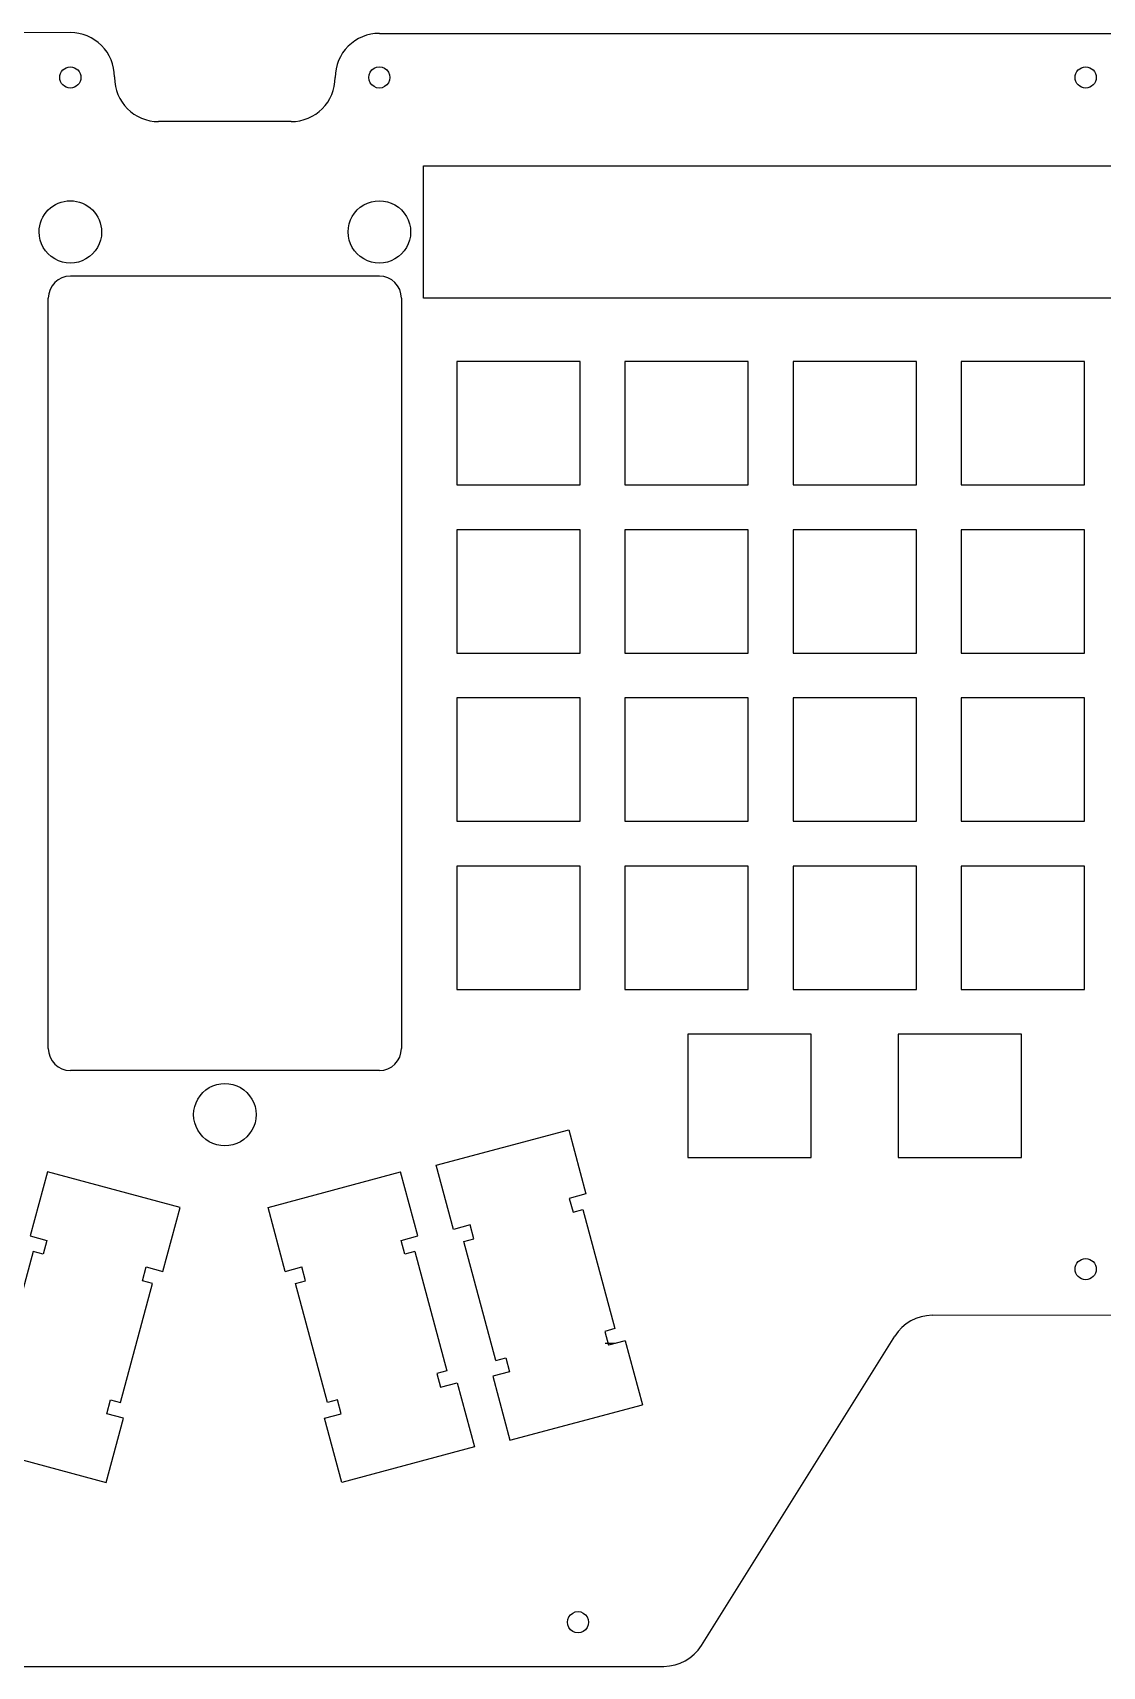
# Model space of a CAD drawing. Header units: millimetres. Extents: x 17 to 398, y -205 to -20.
# Drawn here: x 180.7 to 301.9, y -204.6 to -19.6 of the extents above; entities that cross this region are included whole.
import ezdxf

# ---------------------------------------------------------------- set-up
doc = ezdxf.new("R2010")
doc.units = ezdxf.units.MM
doc.layers.get('0').update_dxf_attribs({"linetype": 'CONTINUOUS'})

msp = doc.modelspace()

# ---------------------------------------------------------------- linework, layer by layer
for p, q in [((185, -19.57), (22.5, -19.65)), ((220, -19.65), (392.5, -19.65)), ((190, -24.57), (190, -24.65)), ((215, -24.65), (215, -24.65)), ((210, -29.65), (195, -29.65)), ((220, -47.15), (185, -47.15)), ((182.5, -89.65), (182.5, -49.65)), ((222.5, -49.65), (222.5, -89.65)), ((182.5, -134.65), (182.5, -89.65)), ((222.5, -89.65), (222.5, -134.65)), ((220, -137.15), (185, -137.15)), ((226.44, -147.88), (241.46, -143.86)), ((241.46, -143.86), (243.4, -151.12)), ((228.39, -155.15), (226.44, -147.88)), ((207.4, -152.65), (222.41, -148.62)), ((224.36, -155.89), (222.41, -148.62)), ((243.4, -151.12), (241.51, -151.63)), ((241.51, -151.63), (241.94, -153.2)), ((209.34, -159.91), (207.4, -152.65)), ((241.94, -153.2), (243.06, -152.9)), ((243.06, -152.9), (246.68, -166.39)), ((230.28, -154.64), (228.39, -155.15)), ((230.7, -156.21), (230.28, -154.64)), ((222.47, -156.39), (224.36, -155.89)), ((222.89, -157.96), (222.47, -156.39)), ((229.57, -156.51), (230.7, -156.21)), ((233.18, -170.01), (229.57, -156.51)), ((224.02, -157.66), (222.89, -157.96)), ((224.02, -157.66), (227.63, -171.16)), ((209.34, -159.91), (211.23, -159.4)), ((210.52, -161.28), (211.65, -160.97)), ((211.65, -160.97), (211.23, -159.4)), ((214.14, -174.77), (210.52, -161.28)), ((282.62, -164.88), (392.5, -164.65)), ((246.68, -166.39), (245.55, -166.7)), ((245.55, -166.7), (245.97, -168.27)), ((246.73, -168.06), (245.56, -168.06)), ((247.86, -167.76), (245.97, -168.27)), ((247.86, -167.76), (249.81, -175.02)), ((256.47, -202.3), (278.39, -167.23)), ((233.18, -170.01), (234.31, -169.71)), ((234.31, -169.71), (234.74, -171.28)), ((227.63, -171.16), (226.5, -171.46)), ((226.5, -171.46), (226.93, -173.03)), ((234.74, -171.28), (232.85, -171.78)), ((232.85, -171.78), (234.79, -179.04)), ((226.93, -173.03), (228.82, -172.52)), ((228.82, -172.52), (230.76, -179.79)), ((215.27, -174.47), (214.14, -174.77)), ((215.69, -176.04), (215.27, -174.47)), ((234.79, -179.04), (249.81, -175.02)), ((213.8, -176.55), (215.69, -176.04)), ((215.75, -183.81), (213.8, -176.55)), ((230.76, -179.79), (215.75, -183.81)), ((152.77, -204.65), (252.23, -204.65))]:
    msp.add_line(p, q)
for points in [[(340, -34.65), (340, -49.65), (225, -49.65), (225, -34.65)], [(242.73, -70.81), (242.73, -56.84), (228.76, -56.84), (228.76, -70.81)], [(247.81, -70.81), (261.78, -70.81), (261.78, -56.84), (247.81, -56.84)], [(280.83, -70.81), (280.83, -56.84), (266.86, -56.84), (266.86, -70.81)], [(299.88, -56.84), (285.91, -56.84), (285.91, -70.81), (299.88, -70.81)], [(228.76, -89.86), (242.73, -89.86), (242.73, -75.89), (228.76, -75.89)], [(261.78, -89.86), (261.78, -75.89), (247.81, -75.89), (247.81, -89.86)], [(266.86, -75.89), (266.86, -89.86), (280.83, -89.86), (280.83, -75.89)], [(299.88, -89.86), (299.88, -75.89), (285.91, -75.89), (285.91, -89.86)], [(242.73, -94.94), (228.76, -94.94), (228.76, -108.91), (242.73, -108.91)], [(247.81, -94.94), (247.81, -108.91), (261.78, -108.91), (261.78, -94.94)], [(266.86, -94.94), (266.86, -108.91), (280.83, -108.91), (280.83, -94.94)], [(299.88, -108.91), (299.88, -94.94), (285.91, -94.94), (285.91, -108.91)], [(228.76, -113.99), (228.76, -127.96), (242.73, -127.96), (242.73, -113.99)], [(247.81, -113.99), (247.81, -127.96), (261.78, -127.96), (261.78, -113.99)], [(266.86, -127.96), (280.83, -127.96), (280.83, -113.99), (266.86, -113.99)], [(299.88, -127.96), (299.88, -113.99), (285.91, -113.99), (285.91, -127.96)], [(254.95, -147.01), (268.92, -147.01), (268.92, -133.04), (254.95, -133.04)], [(278.76, -147.01), (292.74, -147.01), (292.74, -133.04), (278.76, -133.04)], [(180.8, -157.66), (177.18, -171.16), (178.31, -171.46), (177.89, -173.03), (176, -172.52), (174.05, -179.78), (189.07, -183.81), (191.02, -176.54), (189.12, -176.04), (189.55, -174.47), (190.68, -174.77), (194.29, -161.28), (193.16, -160.97), (193.58, -159.4), (195.47, -159.91), (197.42, -152.65), (182.4, -148.62), (180.46, -155.89), (182.35, -156.39), (181.93, -157.96)]]:
    msp.add_lwpolyline(points, close=True)
for centre, start, end in [((185, -24.57), 0, 90.0264), ((220, -24.65), 89.9996, 180), ((195, -24.65), 180, 270), ((210, -24.65), -90, 0), ((282.63, -169.88), 90.1192, 147.9959), ((252.23, -199.65), 270, 327.9959)]:
    msp.add_arc(centre, 5, start, end)
for points in [[(183.8, -24.65), (183.8, -23.99), (184.34, -23.45), (185, -23.45)], [(185, -23.45), (185.66, -23.45), (186.2, -23.99), (186.2, -24.65)], [(218.8, -24.65), (218.8, -24.22), (219.03, -23.82), (219.4, -23.61)], [(219.4, -23.61), (219.77, -23.4), (220.23, -23.4), (220.6, -23.61)], [(220.6, -23.61), (220.97, -23.82), (221.2, -24.22), (221.2, -24.65)], [(298.8, -24.65), (298.8, -23.99), (299.34, -23.45), (300, -23.45)], [(300, -23.45), (300.66, -23.45), (301.2, -23.99), (301.2, -24.65)], [(185, -25.85), (184.34, -25.85), (183.8, -25.31), (183.8, -24.65)], [(186.2, -24.65), (186.2, -25.31), (185.66, -25.85), (185, -25.85)], [(219.4, -25.69), (219.03, -25.47), (218.8, -25.08), (218.8, -24.65)], [(220.6, -25.69), (220.23, -25.9), (219.77, -25.9), (219.4, -25.69)], [(221.2, -24.65), (221.2, -25.08), (220.97, -25.47), (220.6, -25.69)], [(300, -25.85), (299.34, -25.85), (298.8, -25.31), (298.8, -24.65)], [(301.2, -24.65), (301.2, -25.31), (300.66, -25.85), (300, -25.85)], [(181.46, -42.15), (181.46, -40.2), (183.05, -38.61), (185, -38.61)], [(185, -38.61), (186.95, -38.61), (188.54, -40.2), (188.54, -42.15)], [(218.23, -39.09), (219.33, -38.46), (220.67, -38.46), (221.77, -39.09)], [(216.46, -42.15), (216.46, -40.89), (217.14, -39.72), (218.23, -39.09)], [(221.77, -39.09), (222.86, -39.72), (223.54, -40.89), (223.54, -42.15)], [(183.23, -45.21), (182.14, -44.58), (181.46, -43.41), (181.46, -42.15)], [(188.54, -42.15), (188.54, -43.41), (187.86, -44.58), (186.77, -45.21)], [(218.23, -45.21), (217.14, -44.58), (216.46, -43.41), (216.46, -42.15)], [(223.54, -42.15), (223.54, -43.41), (222.86, -44.58), (221.77, -45.21)], [(186.77, -45.21), (185.67, -45.84), (184.33, -45.84), (183.23, -45.21)], [(221.77, -45.21), (220.67, -45.84), (219.33, -45.84), (218.23, -45.21)], [(185, -47.15), (183.62, -47.15), (182.5, -48.27), (182.5, -49.65)], [(222.5, -49.65), (222.5, -48.27), (221.38, -47.15), (220, -47.15)], [(182.5, -134.65), (182.5, -136.03), (183.62, -137.15), (185, -137.15)], [(220, -137.15), (221.38, -137.15), (222.5, -136.03), (222.5, -134.65)], [(200.73, -139.09), (201.83, -138.46), (203.17, -138.46), (204.27, -139.09)], [(198.96, -142.15), (198.96, -140.89), (199.64, -139.72), (200.73, -139.09)], [(204.27, -139.09), (205.36, -139.72), (206.04, -140.89), (206.04, -142.15)], [(200.73, -145.21), (199.64, -144.58), (198.96, -143.41), (198.96, -142.15)], [(206.04, -142.15), (206.04, -143.41), (205.36, -144.58), (204.27, -145.21)], [(204.27, -145.21), (203.17, -145.84), (201.83, -145.84), (200.73, -145.21)], [(298.8, -159.65), (298.8, -158.99), (299.34, -158.45), (300, -158.45)], [(300, -158.45), (300.66, -158.45), (301.2, -158.99), (301.2, -159.65)], [(300, -160.85), (299.34, -160.85), (298.8, -160.31), (298.8, -159.65)], [(301.2, -159.65), (301.2, -160.31), (300.66, -160.85), (300, -160.85)], [(241.3, -199.65), (241.3, -199.22), (241.53, -198.82), (241.9, -198.61)], [(241.9, -200.69), (241.53, -200.47), (241.3, -200.08), (241.3, -199.65)], [(241.9, -198.61), (242.27, -198.4), (242.73, -198.4), (243.1, -198.61)], [(243.1, -198.61), (243.47, -198.82), (243.7, -199.22), (243.7, -199.65)], [(243.7, -199.65), (243.7, -200.08), (243.47, -200.47), (243.1, -200.69)], [(243.1, -200.69), (242.73, -200.9), (242.27, -200.9), (241.9, -200.69)]]:
    msp.add_open_spline(points, degree=3)

doc.saveas('drawing.dxf')
